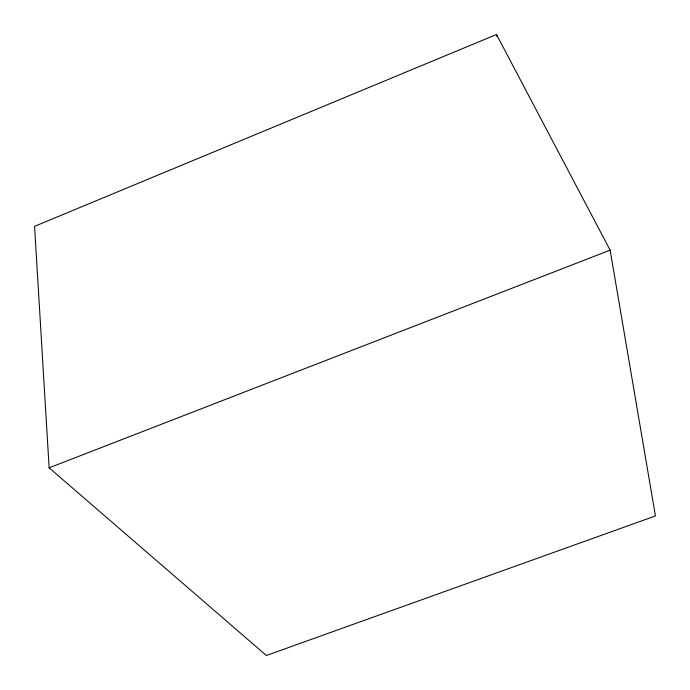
<?xml version="1.0" encoding="UTF-8"?>
<svg xmlns="http://www.w3.org/2000/svg" width="690" height="690" viewBox="0 0 690 690"><rect width="100%" height="100%" fill="white"/><g stroke="black" fill="none" stroke-linecap="round" stroke-linejoin="round"><path stroke-width="1.03" d="M496.49 34.5L34.56 226.346L49.137 467.829L266.366 655.5L655.44 515.93L610.133 250.151L496.49 34.5L496.998 36.596M49.137 467.829L610.133 250.151"/></g></svg>
